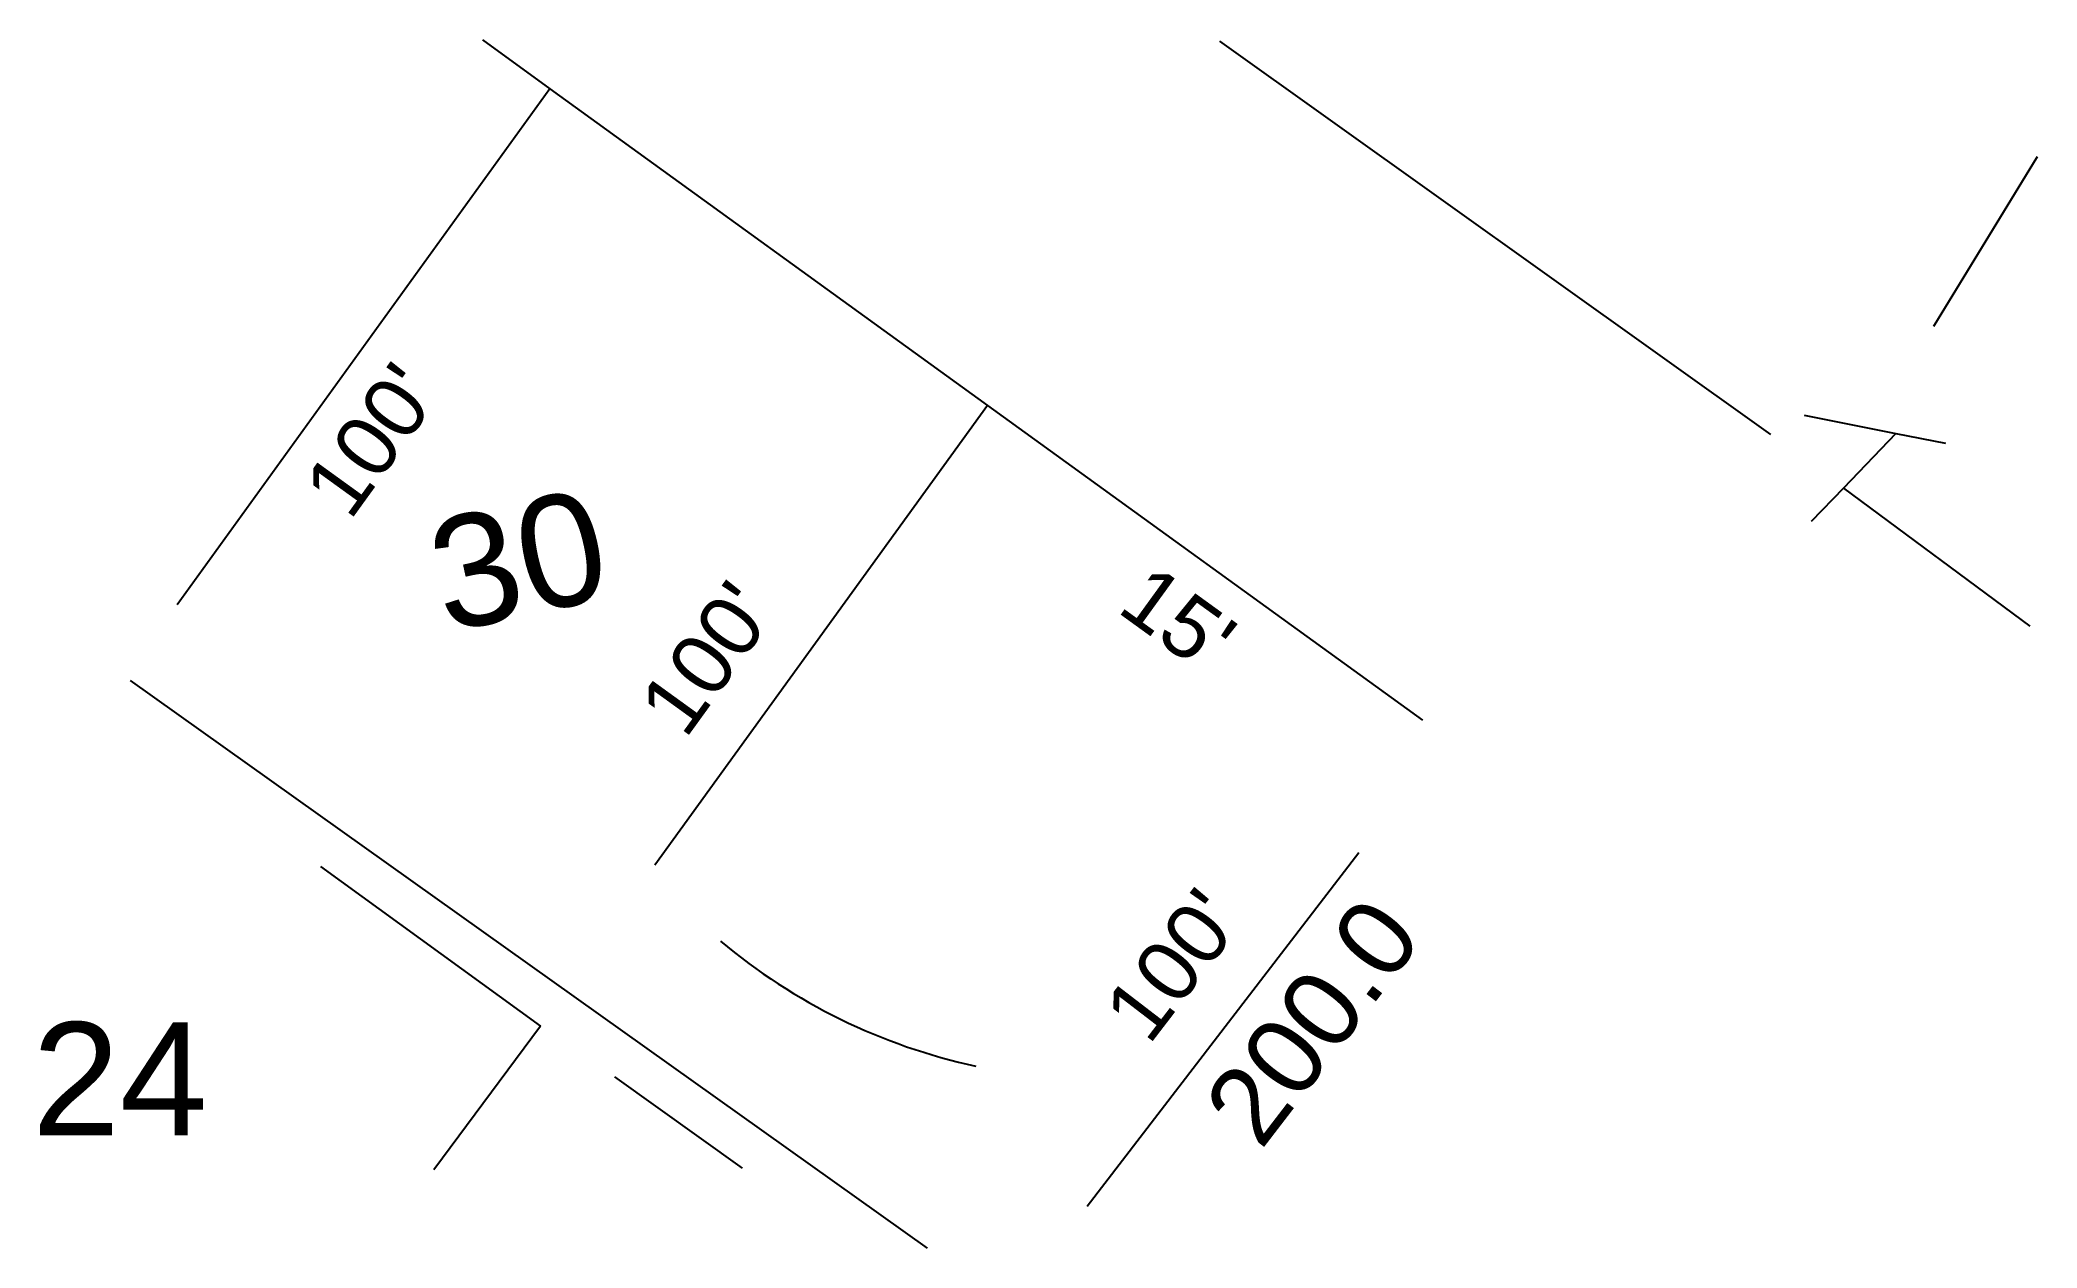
# Model space of a CAD drawing. Extents: x 15 to 280, y 1 to 161.
import ezdxf
from ezdxf.enums import TextEntityAlignment as Align

# ---------------------------------------------------------------- set-up
doc = ezdxf.new("R2010")
doc.units = 0
doc.header["$MEASUREMENT"] = 0
for name, color, linetype in [('PLAT-CURVE', 4, 'CONTINUOUS'), ('PLAT-LINE', 7, 'CONTINUOUS'), ('PLAT-TEXT-DIST', 2, 'CONTINUOUS'), ('PLAT-TEXT-LOTNO', 5, 'CONTINUOUS'), ('PLAT-TEXT-UNASSOC', 30, 'CONTINUOUS')]:
    doc.layers.add(name, color=color, linetype=linetype)
doc.styles.add('PLAT', font='arial.ttf')

msp = doc.modelspace()

# ---------------------------------------------------------------- linework, layer by layer
at = {"layer": 'PLAT-CURVE'}
msp.add_arc((155.75, 101.55), 78.65, -129.9674, -102.1863, dxfattribs=at)
at = {"layer": 'PLAT-LINE'}
for p, q in [((73.65, 160.9), (82.6, 154.43)), ((171.5, 160.73), (244.64, 108.5)), ((82.6, 154.43), (33.1, 85.93)), ((82.6, 154.43), (140.69, 112.39)), ((280.01, 145.38), (266.26, 122.84)), ((140.69, 112.39), (96.54, 51.33)), ((140.69, 112.39), (198.44, 70.6)), ((249.08, 111.08), (261.28, 108.66)), ((261.28, 108.66), (254.33, 101.41)), ((261.28, 108.66), (267.87, 107.35)), ((254.33, 101.41), (250.05, 96.95)), ((254.33, 101.41), (279.06, 83.07)), ((26.9, 75.85), (132.66, 0.51)), ((52.13, 51.19), (81.33, 29.98)), ((190, 53), (153.93, 6.04)), ((81.33, 29.98), (67.17, 10.88)), ((91.17, 23.23), (108.1, 11.14))]:
    msp.add_line(p, q, dxfattribs=at)

# ---------------------------------------------------------------- texts
at = {"layer": 'PLAT-TEXT-DIST', "style": 'PLAT'}
for s, rotation, p in [("100'", 54.1446, (55.64, 110.2)), ("15'", 324.108, (168.39, 87.35))]:
    msp.add_text(s, height=8.1, rotation=rotation, dxfattribs=at).set_placement(p, align=Align.TOP_CENTER)
for rotation, p in [(54.1253, (108.69, 75.05)), (52.4772, (170.43, 34.17))]:
    msp.add_text("100'", height=8.1, rotation=rotation, dxfattribs=at).set_placement(p, align=Align.BOTTOM_CENTER)
at = {"layer": 'PLAT-TEXT-LOTNO', "style": 'PLAT'}
msp.add_text('30', height=14.851, rotation=12.2703, dxfattribs=at).set_placement((78.42, 91.87), align=Align.MIDDLE_CENTER)
msp.add_text('24', height=15, dxfattribs=at).set_placement((25.5, 23), align=Align.MIDDLE_CENTER)
at = {"layer": 'PLAT-TEXT-UNASSOC', "style": 'PLAT'}
msp.add_text('200.0', height=10.207, rotation=52.4772, dxfattribs=at).set_placement((183.79, 30.63), align=Align.MIDDLE_CENTER)

doc.saveas('drawing.dxf')
